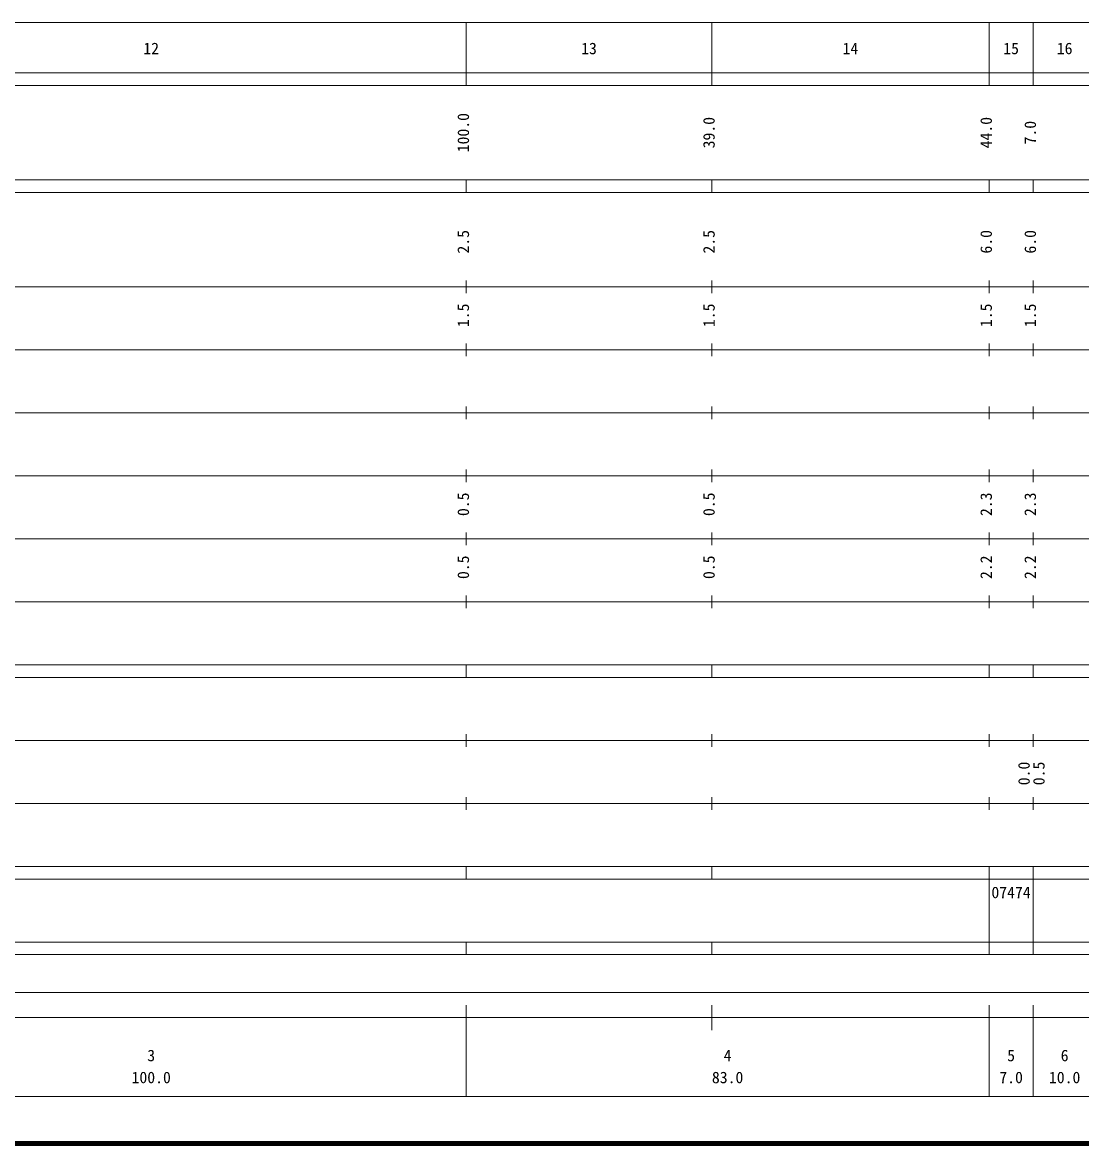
# Model space of a CAD drawing. Units: millimetres on the paper, enlarged 1000 times. Extents: x 40000 to 680000, y 20000 to 380000.
# Drawn here: x 297560 to 465686, y 20000 to 198000 of the extents above; entities that cross this region are included whole.
import ezdxf
from ezdxf.enums import TextEntityAlignment as Align

# ---------------------------------------------------------------- set-up
doc = ezdxf.new("R2010")
doc.units = ezdxf.units.MM
doc.header["$LTSCALE"] = 1000
doc.layers.add('M-TTL', color=2, linetype='Continuous', lineweight=140)
doc.layers.add('M-TTL-BAND', color=7, linetype='Continuous', lineweight=13)
doc.styles.add('ＭＳ ゴシック', font='')
doc.styles.get('ＭＳ ゴシック').set_extended_font_data('MS Gothic')

msp = doc.modelspace()

# ---------------------------------------------------------------- linework, layer by layer
at = {"layer": 'M-TTL'}
msp.add_line((40000, 20000), (680000, 20000), dxfattribs=at)
at = {"layer": 'M-TTL-BAND'}
for p, q in [((68000, 198000), (579000, 198000)), ((368000, 188000), (368000, 198000)), ((407000, 188000), (407000, 198000)), ((451000, 188000), (451000, 198000)), ((458000, 188000), (458000, 198000)), ((40000, 190000), (579000, 190000)), ((40000, 188000), (579000, 188000)), ((40000, 173000), (579000, 173000)), ((368000, 171000), (368000, 173000)), ((407000, 171000), (407000, 173000)), ((451000, 171000), (451000, 173000)), ((458000, 171000), (458000, 173000)), ((40000, 171000), (579000, 171000)), ((368000, 155000), (368000, 157000)), ((407000, 155000), (407000, 157000)), ((451000, 155000), (451000, 157000)), ((458000, 155000), (458000, 157000)), ((40000, 156000), (579000, 156000)), ((46000, 146000), (579000, 146000)), ((368000, 145000), (368000, 147000)), ((407000, 145000), (407000, 147000)), ((451000, 145000), (451000, 147000)), ((458000, 145000), (458000, 147000)), ((52000, 136000), (579000, 136000)), ((368000, 135000), (368000, 137000)), ((407000, 135000), (407000, 137000)), ((451000, 135000), (451000, 137000)), ((458000, 135000), (458000, 137000)), ((368000, 125000), (368000, 127000)), ((407000, 125000), (407000, 127000)), ((451000, 125000), (451000, 127000)), ((458000, 125000), (458000, 127000)), ((46000, 126000), (579000, 126000)), ((52000, 116000), (579000, 116000)), ((368000, 115000), (368000, 117000)), ((407000, 115000), (407000, 117000)), ((451000, 115000), (451000, 117000)), ((458000, 115000), (458000, 117000)), ((368000, 105000), (368000, 107000)), ((407000, 105000), (407000, 107000)), ((451000, 105000), (451000, 107000)), ((458000, 105000), (458000, 107000)), ((46000, 106000), (579000, 106000)), ((40000, 96000), (579000, 96000)), ((368000, 94000), (368000, 96000)), ((407000, 94000), (407000, 96000)), ((451000, 94000), (451000, 96000)), ((458000, 94000), (458000, 96000)), ((40000, 94000), (579000, 94000)), ((49000, 84000), (579000, 84000)), ((368000, 83000), (368000, 85000)), ((407000, 83000), (407000, 85000)), ((451000, 83000), (451000, 85000)), ((458000, 83000), (458000, 85000)), ((368000, 73000), (368000, 75000)), ((407000, 73000), (407000, 75000)), ((451000, 73000), (451000, 75000)), ((458000, 73000), (458000, 75000)), ((40000, 74000), (579000, 74000)), ((40000, 64000), (579000, 64000)), ((368000, 62000), (368000, 64000)), ((407000, 62000), (407000, 64000)), ((451000, 62000), (451000, 64000)), ((458000, 62000), (458000, 64000)), ((40000, 62000), (579000, 62000)), ((451000, 52000), (451000, 62000)), ((458000, 52000), (458000, 62000)), ((40000, 52000), (579000, 52000)), ((368000, 50000), (368000, 52000)), ((407000, 50000), (407000, 52000)), ((451000, 50000), (451000, 52000)), ((458000, 50000), (458000, 52000)), ((40000, 50000), (579000, 50000)), ((71000, 44000), (565000, 44000)), ((368000, 27500), (368000, 42000)), ((407000, 38000), (407000, 42000)), ((451000, 27500), (451000, 42000)), ((458000, 27500), (458000, 42000)), ((40000, 40000), (579000, 40000)), ((68000, 27500), (579000, 27500))]:
    msp.add_line(p, q, dxfattribs=at)

# ---------------------------------------------------------------- texts
at = {"layer": 'M-TTL-BAND', "style": 'ＭＳ ゴシック'}
for s, p in [('12', (318000, 192405)), ('13', (387500, 192405)), ('14', (429000, 192405)), ('15', (454500, 192405)), ('16', (463000, 192405)), ('3', (318000, 32523)), ('4', (409500, 32523)), ('5', (454500, 32523)), ('6', (463000, 32523)), ('100.0', (318000, 29033)), ('83.0', (409500, 29033)), ('7.0', (454500, 29033)), ('10.0', (463000, 29033))]:
    msp.add_text(s, height=1833, dxfattribs=at).set_placement(p, align=Align.BOTTOM_CENTER)
for s, p in [('100.0', (369000, 180500)), ('39.0', (408000, 180500)), ('44.0', (452000, 180500)), ('7.0', (459000, 180500)), ('2.5', (369000, 163174)), ('2.5', (408000, 163174)), ('6.0', (452000, 163174)), ('6.0', (459000, 163174)), ('1.5', (369000, 151500)), ('1.5', (408000, 151500)), ('1.5', (452000, 151500)), ('1.5', (459000, 151500)), ('0.5', (369000, 121500)), ('0.5', (408000, 121500)), ('2.3', (452000, 121500)), ('2.3', (459000, 121500)), ('0.5', (369000, 111500)), ('0.5', (408000, 111500)), ('2.2', (452000, 111500)), ('2.2', (459000, 111500)), ('0.0', (458000, 78764)), ('0.5', (460370, 78764))]:
    msp.add_text(s, height=1833, rotation=90, dxfattribs=at).set_placement(p, align=Align.BOTTOM_CENTER)
msp.add_text('07474', height=1833, dxfattribs=at).set_placement((451375, 58405), align=Align.BOTTOM_LEFT)

doc.saveas('drawing.dxf')
